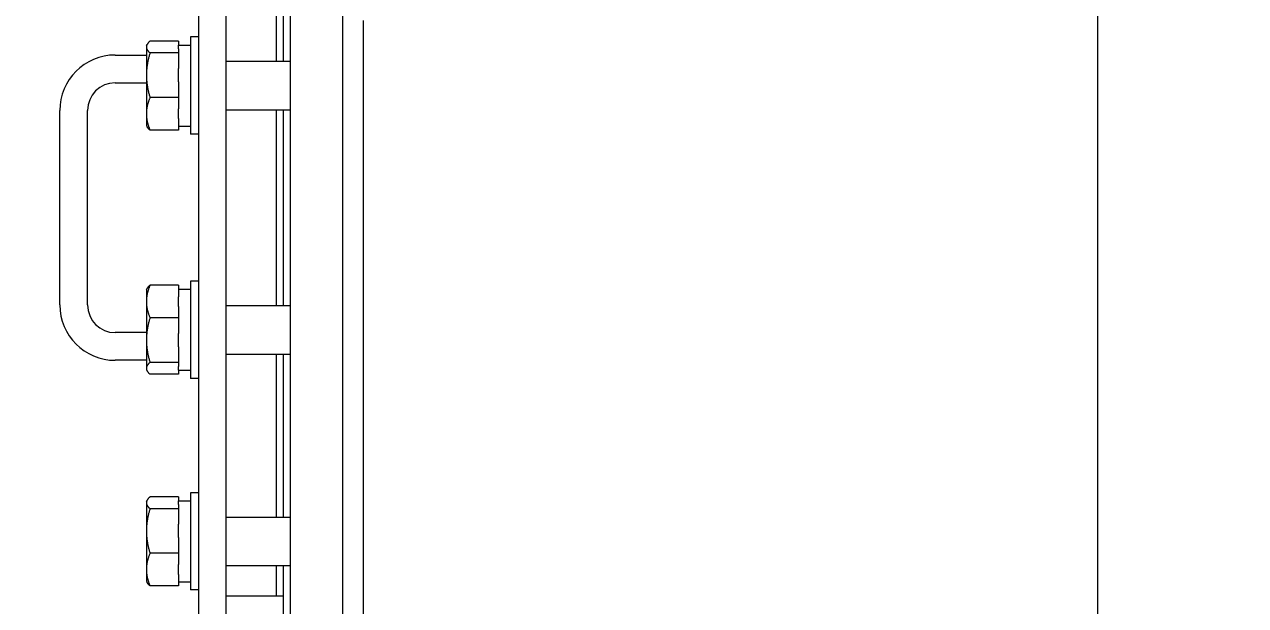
# Model space of a CAD drawing. Header units: inches. Extents: x 19 to 503, y 7 to 322.
# Drawn here: x 358.38 to 380.4, y 102.33 to 112.8 of the extents above; entities that cross this region are included whole.
import ezdxf

# ---------------------------------------------------------------- set-up
doc = ezdxf.new("R2010")
doc.units = ezdxf.units.IN
doc.header["$LTSCALE"] = 15
doc.header["$MEASUREMENT"] = 0
doc.layers.add('Dimension (ANSI)', color=7, linetype='Continuous', lineweight=25)
doc.layers.add('Visible (ANSI)', color=7, linetype='Continuous', lineweight=50)
doc.styles.add('MEMCOR Medium', font='arial.ttf')
doc.dimstyles.new('Default (ANSI)', dxfattribs={"dimscale": 15, "dimtxt": 0.15, "dimasz": 0.098425, "dimexe": 0.125, "dimexo": 0.0625, "dimgap": 0.031496, "dimtad": 0, "dimtih": 1, "dimtoh": 1, "dimdec": 4, "dimrnd": 1e-08, "dimzin": 3, "dimdsep": 46, "dimlunit": 5, "dimtxsty": 'MEMCOR Medium', "dimcen": 0.09, "dimdle": 0.393701, "dimclrd": 256, "dimclre": 256, "dimclrt": 256, "dimadec": 0, "dimazin": 1, "dimtfac": 0.8, "dimtofl": 0, "dimtmove": 0, "dimatfit": 3, "dimfxl": 1, "dimfrac": 1, "dimtolj": 1, "dimtzin": 4, "dimlwd": -1, "dimlwe": -1, "dimarcsym": 0})

# ---------------------------------------------------------------- blocks, each defined once
blk = doc.blocks.new('*D25')
at = {"layer": 'Defpoints', "color": 0, "transparency": 16777216}
for p in [(385.971, 149.759), (323.549, 58.491), (366.383, 58.491)]:
    blk.add_point(p, dxfattribs=at)
at = {"layer": 'Dimension (ANSI)', "transparency": 16777216}
for p, q in [((385.034, 149.759), (321.674, 149.759)), ((323.549, 148.283), (323.549, 114.595)), ((323.549, 59.968), (323.549, 95.474)), ((365.446, 58.491), (321.674, 58.491))]:
    blk.add_line(p, q, dxfattribs=at)
for points in [[(323.303, 148.283), (323.795, 148.283), (323.549, 149.759)], [(323.303, 59.968), (323.795, 59.968), (323.549, 58.491)]]:
    blk.add_solid(points, dxfattribs=at)
at = {"layer": 'Dimension (ANSI)', "transparency": 16777216, "char_height": 2.25, "attachment_point": 5, "style": 'MEMCOR Medium'}
for s, insert in [('\\A1; \\fArial|b0|i0;91{\\H0.8x;\\S1#4;} in', (323.549, 107.33)), ('\\A1;[2318.2 mm]{\\P\\fArial|b0|i0;SHIPPING\\P\\fArial|b0|i0;HEIGHT\\P\\fArial|b0|i0;REF.}', (323.549, 97.769))]:
    blk.add_mtext(s, dxfattribs=dict(at, insert=insert))

msp = doc.modelspace()

# ---------------------------------------------------------------- linework, layer by layer
at = {"layer": 'Visible (ANSI)', "linetype": 'Continuous', "lineweight": 18}
for p, q in [((361.51605, 118.99437), (361.51605, 99.99437)), ((362.01605, 99.99437), (362.01605, 118.99437)), ((363.17105, 118.99437), (363.17105, 99.99437)), ((362.91605, 115.06728), (362.91605, 112.13183)), ((362.91605, 115.06728), (362.91605, 112.13183)), ((363.04605, 115.06728), (363.04605, 112.13183)), ((364.12291, 96.74437), (364.12291, 113.49437)), ((377.73829, 96.74437), (377.73829, 113.49437)), ((364.48893, 112.86937), (364.48893, 97.36937)), ((361.37543, 112.56933), (361.37543, 110.81933)), ((361.51605, 112.56933), (361.37543, 112.56933)), ((360.5783, 112.41308), (360.59285, 112.43828)), ((360.5783, 112.41308), (360.5783, 112.38873)), ((360.5783, 112.38873), (360.5783, 111.88089)), ((361.15643, 112.49583), (360.6425, 112.49583)), ((361.15643, 112.49583), (361.15643, 112.42093)), ((361.15643, 112.42383), (361.37543, 112.42383)), ((361.15643, 112.35653), (361.15643, 112.42093)), ((361.15643, 112.35653), (361.15643, 112.28164)), ((360.01605, 112.24437), (360.5783, 112.24437)), ((361.15643, 112.28164), (360.6425, 112.28164)), ((361.15643, 112.28164), (361.15643, 112.00139)), ((362.01605, 112.13183), (363.17105, 112.13183)), ((360.5783, 111.88089), (360.5783, 111.18649)), ((361.15643, 111.76039), (361.15643, 112.00139)), ((360.01605, 111.74437), (360.5783, 111.74437)), ((361.15643, 111.76039), (361.15643, 111.48014)), ((361.15643, 111.48014), (360.6425, 111.48014)), ((361.15643, 111.48014), (361.15643, 111.27478)), ((359.01605, 107.74437), (359.01605, 111.24437)), ((359.51605, 107.74437), (359.51605, 111.24437)), ((361.15643, 111.09819), (361.15643, 111.27478)), ((362.01605, 111.25683), (363.17105, 111.25683)), ((362.91605, 111.25683), (362.91605, 107.73191)), ((362.91605, 111.25683), (362.91605, 107.73191)), ((363.04605, 111.25683), (363.04605, 107.73191)), ((360.5783, 111.18649), (360.5783, 110.97558)), ((361.15643, 111.09819), (361.15643, 110.89283)), ((360.5783, 110.97558), (360.59285, 110.95038)), ((361.15643, 110.89283), (360.6425, 110.89283)), ((361.15643, 110.96483), (361.37543, 110.96483)), ((361.51605, 110.81933), (361.37543, 110.81933)), ((361.37543, 108.16941), (361.37543, 106.41941)), ((361.51605, 108.16941), (361.37543, 108.16941)), ((360.5783, 108.01316), (360.59303, 108.03867)), ((360.5783, 108.01316), (360.5783, 107.80303)), ((361.15643, 108.09623), (360.6425, 108.09623)), ((361.15643, 108.09623), (361.15643, 107.89119)), ((361.15643, 108.02391), (361.37543, 108.02391)), ((360.5783, 107.80303), (360.5783, 107.10891)), ((361.15643, 107.71487), (361.15643, 107.89119)), ((361.15643, 107.71487), (361.15643, 107.50982)), ((362.01605, 107.73191), (363.17105, 107.73191)), ((361.15643, 107.50982), (360.6425, 107.50982)), ((361.15643, 107.50982), (361.15643, 107.22946)), ((360.5783, 107.24437), (360.01605, 107.24437)), ((360.5783, 107.10891), (360.5783, 106.60029)), ((361.15643, 106.98836), (361.15643, 107.22946)), ((361.15643, 106.98836), (361.15643, 106.708)), ((362.01605, 106.85691), (363.17105, 106.85691)), ((362.91605, 106.85691), (362.91605, 103.92146)), ((362.91605, 106.85691), (362.91605, 103.92146)), ((363.04605, 106.85691), (363.04605, 103.92146)), ((360.5783, 106.74437), (360.01605, 106.74437)), ((360.5783, 106.60029), (360.5783, 106.57566)), ((361.15643, 106.708), (360.6425, 106.708)), ((361.15643, 106.708), (361.15643, 106.63268)), ((361.15643, 106.5679), (361.15643, 106.63268)), ((360.5783, 106.57566), (360.59303, 106.55015)), ((361.15643, 106.49258), (360.6425, 106.49258)), ((361.15643, 106.5679), (361.15643, 106.49258)), ((361.15643, 106.56491), (361.37543, 106.56491)), ((361.51605, 106.41941), (361.37543, 106.41941)), ((360.5783, 104.20271), (360.59285, 104.22792)), ((360.5783, 104.20271), (360.5783, 104.17836)), ((360.5783, 104.17836), (360.5783, 103.67052)), ((361.15643, 104.28546), (360.6425, 104.28546)), ((361.15643, 104.28546), (361.15643, 104.21057)), ((361.15643, 104.21346), (361.37543, 104.21346)), ((361.15643, 104.14616), (361.15643, 104.21057)), ((361.37543, 104.35896), (361.37543, 102.60896)), ((361.51605, 104.35896), (361.37543, 104.35896)), ((361.15643, 104.07127), (360.6425, 104.07127)), ((361.15643, 104.14616), (361.15643, 104.07127)), ((361.15643, 104.07127), (361.15643, 103.79102)), ((361.15643, 103.55002), (361.15643, 103.79102)), ((362.01605, 103.92146), (363.17105, 103.92146)), ((360.5783, 103.67052), (360.5783, 102.97612)), ((361.15643, 103.55002), (361.15643, 103.26977)), ((361.15643, 103.26977), (360.6425, 103.26977)), ((361.15643, 103.26977), (361.15643, 103.06441)), ((360.5783, 102.97612), (360.5783, 102.76521)), ((361.15643, 102.88782), (361.15643, 103.06441)), ((361.15643, 102.88782), (361.15643, 102.68246)), ((362.01605, 103.04646), (363.17105, 103.04646)), ((362.91605, 103.04646), (362.91605, 102.49437)), ((362.91605, 103.04646), (362.91605, 102.49437)), ((363.04605, 103.04646), (363.04605, 101.99437)), ((360.5783, 102.76521), (360.59285, 102.74001)), ((361.15643, 102.68246), (360.6425, 102.68246)), ((361.15643, 102.75446), (361.37543, 102.75446)), ((361.51605, 102.60896), (361.37543, 102.60896)), ((362.91605, 102.49437), (362.01605, 102.49437)), ((363.04605, 102.49437), (362.91605, 102.49437))]:
    msp.add_line(p, q, dxfattribs=at)
for centre, radius, start, end in [((360.01605, 111.24437), 1, 90, 180), ((360.01605, 111.24437), 0.5, 90, 180), ((360.01605, 107.74437), 1, 180, 270), ((360.01605, 107.74437), 0.5, 180, 270)]:
    msp.add_arc(centre, radius, start, end, dxfattribs=at)
for points, weights in [([(360.6425, 112.49583), (360.5783, 112.43844), (360.5783, 112.38873)], [1.01001874936, 1.04314139574, 1]), ([(360.5783, 112.38873), (360.5783, 112.33903), (360.6425, 112.28164)], [1, 1.04314139574, 1.01001874936]), ([(360.6425, 112.28164), (360.5783, 112.06688), (360.5783, 111.88089)], [1.01001874936, 1.04314139574, 1]), ([(360.5783, 111.88089), (360.5783, 111.6949), (360.6425, 111.48014)], [1, 1.04314139574, 1.01001874936]), ([(360.6425, 111.48014), (360.5783, 111.32277), (360.5783, 111.18649)], [1.01001874936, 1.04314139574, 1]), ([(360.5783, 111.18649), (360.5783, 111.0502), (360.6425, 110.89283)], [1, 1.04314139574, 1.01001874936]), ([(360.6425, 110.89283), (360.60856, 110.92318), (360.59285, 110.95038)], [1.01001874936, 1.02726447657, 1.0238358098]), ([(360.6425, 108.09623), (360.5783, 107.93911), (360.5783, 107.80303)], [1.01001874936, 1.04314139574, 1]), ([(360.59303, 108.03867), (360.60874, 108.06588), (360.6425, 108.09623)], [1.02387326357, 1.02716867848, 1.01001874936]), ([(360.5783, 107.80303), (360.5783, 107.66695), (360.6425, 107.50982)], [1, 1.04314139574, 1.01001874936]), ([(360.6425, 107.50982), (360.5783, 107.29498), (360.5783, 107.10891)], [1.01001874936, 1.04314139574, 1]), ([(360.5783, 107.10891), (360.5783, 106.92285), (360.6425, 106.708)], [1, 1.04314139574, 1.01001874936]), ([(360.6425, 106.708), (360.5783, 106.65028), (360.5783, 106.60029)], [1.01001874936, 1.04314139574, 1]), ([(360.5783, 106.60029), (360.5783, 106.5503), (360.6425, 106.49258)], [1, 1.04314139574, 1.01001874936]), ([(360.6425, 104.28546), (360.5783, 104.22807), (360.5783, 104.17836)], [1.01001874936, 1.04314139574, 1]), ([(360.5783, 104.17836), (360.5783, 104.12866), (360.6425, 104.07127)], [1, 1.04314139574, 1.01001874936]), ([(360.6425, 104.07127), (360.5783, 103.85651), (360.5783, 103.67052)], [1.01001874936, 1.04314139574, 1]), ([(360.5783, 103.67052), (360.5783, 103.48453), (360.6425, 103.26977)], [1, 1.04314139574, 1.01001874936]), ([(360.6425, 103.26977), (360.5783, 103.1124), (360.5783, 102.97612)], [1.01001874936, 1.04314139574, 1]), ([(360.5783, 102.97612), (360.5783, 102.83983), (360.6425, 102.68246)], [1, 1.04314139574, 1.01001874936]), ([(360.6425, 102.68246), (360.60856, 102.71281), (360.59285, 102.74001)], [1.01001874936, 1.02726447657, 1.0238358098])]:
    msp.add_rational_spline(points, weights, degree=2, dxfattribs=at)

# ---------------------------------------------------------------- dimensions: what is measured, and where the dimension line sits
at = {"layer": 'Dimension (ANSI)'}
dim = msp.add_linear_dim(base=(323.54898, 58.49137), p1=(385.97105, 149.75937), p2=(366.3834, 58.49137), angle=90, text=' \\fArial|b0|i0;<> in\\X[2318.2 mm]{\\P\\fArial|b0|i0;SHIPPING\\P\\fArial|b0|i0;HEIGHT\\P\\fArial|b0|i0;REF.}', dimstyle='Default (ANSI)', override={"dimgap": 0.031496, "dimdec": 4, "dimpost": '', "dimtol": 0, "dimlim": 0, "dimtp": 0, "dimtm": 0, "dimtdec": 2, "dimatfit": 1}, dxfattribs=at)
dim.commit()
dim.dimension.update_dxf_attribs({"geometry": '*D25', "text_midpoint": (323.54898, 105.03432), "dimtype": 160})

doc.saveas('drawing.dxf')
